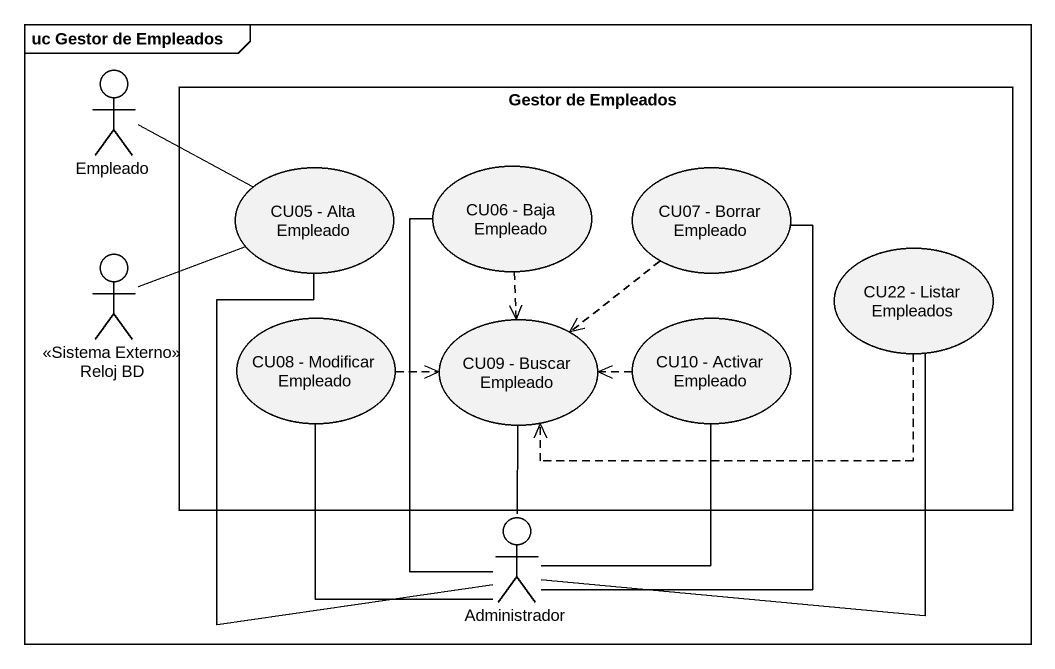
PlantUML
@startuml
mainframe uc Gestor de Empleados
actor Empleado
rectangle "Gestor de Empleados" as Gestor_de_Empleados {
  usecase "CU05 - Alta Empleado" as CU05_Alta_Empleado
  usecase "CU06 - Baja Empleado" as CU06_Baja_Empleado
  usecase "CU07 - Borrar Empleado" as CU07_Borrar_Empleado
  usecase "CU22 - Listar Empleados" as CU22_Listar_Empleados
  usecase "CU08 - Modificar Empleado" as CU08_Modificar_Empleado
  usecase "CU09 - Buscar Empleado" as CU09_Buscar_Empleado
  usecase "CU10 - Activar Empleado" as CU10_Activar_Empleado
}
actor "Reloj BD" as Reloj_BD <<Sistema Externo>>
actor Administrador
Empleado -right- CU05_Alta_Empleado
CU06_Baja_Empleado ..> CU09_Buscar_Empleado
CU07_Borrar_Empleado ..> CU09_Buscar_Empleado
Reloj_BD -right- CU05_Alta_Empleado
CU22_Listar_Empleados .left.> CU09_Buscar_Empleado
CU22_Listar_Empleados -- Administrador
CU08_Modificar_Empleado .right.> CU09_Buscar_Empleado
CU10_Activar_Empleado .left.> CU09_Buscar_Empleado
Administrador -up- CU05_Alta_Empleado
Administrador -up- CU06_Baja_Empleado
Administrador -up- CU07_Borrar_Empleado
Administrador -up- CU08_Modificar_Empleado
Administrador -up- CU09_Buscar_Empleado
Administrador -up- CU10_Activar_Empleado
@enduml
